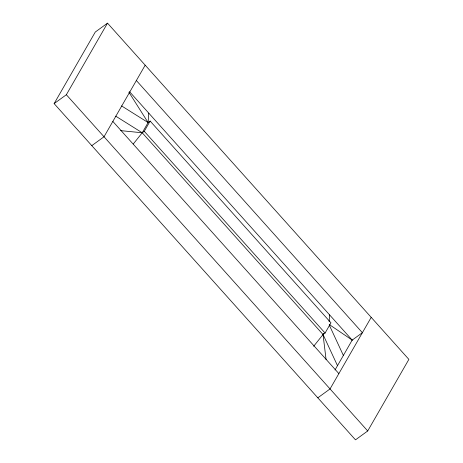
<?xml version="1.0" encoding="UTF-8"?>
<svg xmlns="http://www.w3.org/2000/svg" width="463" height="463" viewBox="0 0 463 463"><rect width="100%" height="100%" fill="white"/><g stroke="black" fill="none" stroke-linecap="round" stroke-linejoin="round"><path stroke-width="0.69" d="M133.298 143.97L142.228 132.777L148.108 122.556L148.773 113.14M329.118 321.606L329.592 314.881M54.125 103.614L95.285 32.034L107.514 23.15L408.875 359.386L367.715 430.966L355.486 439.85L54.125 103.614L66.354 94.73L107.514 23.15M145.185 65.179L104.025 136.759L91.796 145.642M120.64 130.624L142.228 132.777L144.265 131.301L150.145 121.074L330.964 322.815L325.084 333.042L323.047 334.523L313.665 346.272M323.735 333.319L323.047 334.523L326.074 359.548M335.027 369.96L352.193 340.102L129.536 91.68M371.204 317.358L330.044 388.937L317.815 397.821M121.572 105.911L148.108 122.556L150.145 121.074M351.903 340.311L362.384 332.694L136.365 80.516M115.692 116.132L142.228 132.777L323.047 334.523L337.492 365.666M329.523 324.702L352.193 340.102M144.265 131.301L325.084 333.042M112.845 121.416L338.864 373.595M66.354 94.73L367.715 430.966M128.864 92.178L148.108 122.556M329.228 324.945L343.372 355.439"/></g></svg>
